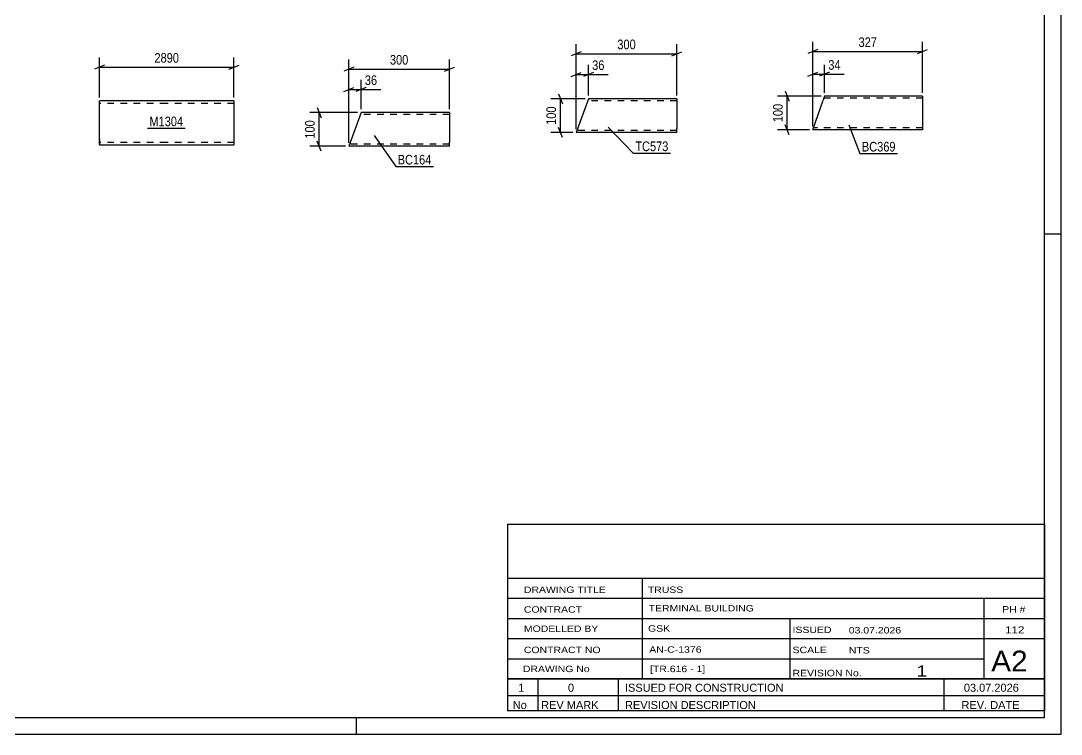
# Model space of a CAD drawing. Header units: millimetres. Extents: x 0 to 594, y 0 to 420.
# Drawn here: x 283.9 to 594, y 0 to 212.6 of the extents above; entities that cross this region are included whole.
import ezdxf

# ---------------------------------------------------------------- set-up
doc = ezdxf.new("R2010")
doc.units = ezdxf.units.MM
doc.linetypes.add('DXK_LINE_DOT2', pattern=[3.9198, 1.9599, -1.9599])
doc.styles.add('Arial Narrow', font='ARIALN.TTF', dxfattribs={"height": 0.2})

# ---------------------------------------------------------------- blocks, each defined once
blk = doc.blocks.new('Unknown-761545609-1163')
at = {"color": 5, "linetype": 'Continuous'}
for p, q in [((594, 0), (594, 420)), ((589, 5), (589, 415)), ((594, 149), (589, 149)), ((5, 5), (589, 5)), ((384, 0), (384, 5)), ((0, 0), (594, 0))]:
    blk.add_line(p, q, dxfattribs=at)
blk = doc.blocks.new('Unknown-761545609-18168')
at = {"color": 7, "linetype": 'Continuous'}
for p, q in [((429, 16.5), (589, 16.5)), ((589, 16.5), (429, 16.5)), ((429, 16.5), (429, 11.5)), ((438, 16.5), (438, 11.5)), ((462, 16.5), (462, 11.5)), ((559, 16.5), (559, 11.5)), ((589, 16.5), (589, 11.5)), ((429, 11.5), (589, 11.5)), ((429, 11.5), (429, 7)), ((429, 11.5), (589, 11.5)), ((438, 11.5), (438, 7)), ((462, 11.5), (462, 7)), ((559, 11.5), (559, 7)), ((589, 11.5), (589, 7)), ((589, 7), (429, 7))]:
    blk.add_line(p, q, dxfattribs=at)
at = {"color": 7, "linetype": 'Continuous', "style": 'Arial Narrow'}
for s, height, width, p in [('1', 2.39, 1.196471, (432.16, 12.65)), ('0', 2.39, 1.196471, (447, 12.65)), ('ISSUED FOR CONSTRUCTION', 2.3861, 1.196471, (464, 12.65)), ('03.07.2026', 2.386, 1.196471, (565, 12.65)), ('No', 2.386, 1.2, (430.54, 7.5)), ('REV MARK', 2.386, 1.2, (439, 7.5)), ('REVISION DESCRIPTION', 2.3861, 1.2, (464, 7.5)), ('REV. DATE', 2.386, 1.2, (564.28, 7.5))]:
    blk.add_text(s, height=height, dxfattribs=dict(at, width=width)).set_placement(p)
blk = doc.blocks.new('Unknown-761545609-18169')
at = {"color": 7, "linetype": 'Continuous'}
for p, q in [((429, 62.55), (429, 16.5)), ((429, 62.55), (589, 62.55)), ((589, 62.5), (589, 16.5)), ((429, 46.5), (589, 46.5)), ((469.14, 46.5), (469.14, 16.5)), ((429, 40.5), (589, 40.5)), ((571, 16.6), (571, 40.5)), ((429, 34.5), (589, 34.5)), ((513.14, 34.5), (513.14, 16.5)), ((429, 28.5), (589, 28.5)), ((429, 22.5), (571, 22.5)), ((429, 16.5), (589, 16.5))]:
    blk.add_line(p, q, dxfattribs=at)
at = {"color": 7, "style": 'Arial Narrow'}
for s, height, width, p in [('DRAWING TITLE', 1.9089, 1.425378, (433.88, 42.1)), ('TRUSS', 1.909, 1.425378, (470.81, 42.09)), ('CONTRACT', 1.909, 1.425378, (433.88, 36.21)), ('TERMINAL BUILDING', 1.9089, 1.425378, (471.06, 36.57)), ('MODELLED BY', 1.9089, 1.425378, (433.88, 30.48)), ('GSK', 1.909, 1.425378, (470.88, 30.54)), ('ISSUED', 1.909, 1.425378, (513.94, 30.14)), ('03.07.2026', 1.909, 1.425378, (530.69, 30.02)), ('CONTRACT NO', 1.9089, 1.425378, (433.88, 24.16)), ('AN-C-1376', 1.909, 1.425378, (471.23, 24.28)), ('SCALE', 1.909, 1.425378, (513.94, 24.15)), ('A2', 6.204, 1.25, (573.14, 18.7)), ('DRAWING No', 1.909, 1.425378, (433.56, 18.5)), ('[TR.616 - 1]', 1.9089, 1.425378, (471.46, 18.49)), ('REVISION No.', 1.9089, 1.425378, (513.94, 17.27)), ('1', 3.34, 1.5, (550.91, 17.18))]:
    blk.add_text(s, height=height, dxfattribs=dict(at, width=width)).set_placement(p)
at = {"color": 7, "linetype": 'Continuous', "style": 'Arial Narrow', "width": 1.43}
for s, height, p in [('PH #', 1.909, (576.4, 36.25)), ('112', 2.1, (577.3, 30.05)), ('NTS', 1.909, (530.7, 24.05))]:
    blk.add_text(s, height=height, dxfattribs=at).set_placement(p)
blk = doc.blocks.new('Part-761545609-17315 - 17310')
at = {"color": 2, "linetype": 'Continuous'}
for p, q in [((385.33, 185.22), (381.69, 175.22)), ((411.69, 185.22), (385.33, 185.22)), ((411.69, 185.22), (411.69, 185.13)), ((411.69, 185.13), (411.69, 184.02)), ((411.69, 184.02), (411.69, 176.42)), ((411.69, 175.22), (381.69, 175.22)), ((411.69, 175.22), (411.69, 176.42))]:
    blk.add_line(p, q, dxfattribs=at)
at = {"color": 7, "linetype": 'DXK_LINE_DOT2'}
for p, q in [((411.69, 184.62), (385.11, 184.62)), ((411.69, 184.87), (411.69, 184.02)), ((411.69, 175.82), (381.91, 175.82)), ((411.69, 175.31), (411.69, 175.57)), ((411.69, 175.22), (411.69, 175.31))]:
    blk.add_line(p, q, dxfattribs=at)
blk = doc.blocks.new('Part-761545609-17339 - 17338')
at = {"color": 2, "linetype": 'Continuous'}
for p, q in [((453.1, 189.32), (449.46, 179.32)), ((479.46, 189.32), (453.1, 189.32)), ((479.46, 189.32), (479.46, 189.23)), ((479.46, 189.23), (479.46, 188.12)), ((479.46, 188.12), (479.46, 180.52)), ((479.46, 179.32), (479.46, 180.52)), ((479.46, 179.32), (449.46, 179.32))]:
    blk.add_line(p, q, dxfattribs=at)
at = {"color": 7, "linetype": 'DXK_LINE_DOT2'}
for p, q in [((479.46, 188.72), (452.88, 188.72)), ((479.46, 188.97), (479.46, 188.12)), ((479.46, 179.92), (449.68, 179.92)), ((479.46, 179.41), (479.46, 179.67)), ((479.46, 179.32), (479.46, 179.41))]:
    blk.add_line(p, q, dxfattribs=at)
blk = doc.blocks.new('Part-761545609-17354 - 17353')
at = {"color": 2, "linetype": 'Continuous'}
for p, q in [((523.45, 190.11), (523.04, 188.91)), ((552.69, 190.11), (523.45, 190.11)), ((552.69, 190.11), (552.69, 190.02)), ((552.69, 190.02), (552.69, 180.11)), ((520.02, 180.11), (523.04, 188.91)), ((552.69, 180.11), (520.02, 180.11))]:
    blk.add_line(p, q, dxfattribs=at)
at = {"color": 7, "linetype": 'DXK_LINE_DOT2'}
for p, q in [((552.69, 189.51), (523.25, 189.51)), ((552.69, 189.46), (552.69, 189.51)), ((552.69, 189.37), (552.69, 189.46)), ((552.69, 189.33), (552.69, 189.37)), ((552.69, 180.71), (520.23, 180.71))]:
    blk.add_line(p, q, dxfattribs=at)
blk = doc.blocks.new('Part-761545609-13659 - 13658')
at = {"color": 2, "linetype": 'Continuous'}
for p, q in [((327.37, 188.77), (307.37, 188.77)), ((307.37, 177.17), (307.37, 188.77)), ((347.47, 188.77), (327.47, 188.77)), ((347.47, 188.77), (347.47, 175.57)), ((307.37, 177.17), (307.37, 175.57)), ((327.37, 175.57), (307.37, 175.57)), ((347.47, 175.57), (327.47, 175.57))]:
    blk.add_line(p, q, dxfattribs=at)
at = {"color": 7, "linetype": 'DXK_LINE_DOT2'}
for p, q in [((327.37, 187.97), (307.37, 187.97)), ((347.47, 187.97), (327.47, 187.97)), ((307.37, 175.69), (307.37, 177.17)), ((307.37, 176.37), (307.37, 176.43)), ((327.37, 176.37), (307.37, 176.37)), ((347.47, 176.37), (327.47, 176.37)), ((347.47, 176.37), (347.47, 176.43))]:
    blk.add_line(p, q, dxfattribs=at)
blk = doc.blocks.new('StraightDimension-761545609-17865 - 17310')
at = {"color": 7, "linetype": 'Continuous'}
for p, q in [((383.19, 198.79), (380.19, 197.59)), ((381.69, 176.22), (381.69, 201.04)), ((410.19, 197.59), (413.19, 198.79)), ((411.69, 186.22), (411.69, 201.04)), ((381.69, 198.19), (411.69, 198.19))]:
    blk.add_line(p, q, dxfattribs=at)
at = {"color": 0}
blk.add_wipeout([(400.03, 198.94), (400.03, 203.14), (393.35, 203.14), (393.35, 198.94)], dxfattribs=at)
at = {"color": 3, "style": 'Arial Narrow'}
blk.add_text('300', height=2.863, dxfattribs=at).set_placement((393.95, 199.54))
blk = doc.blocks.new('StraightDimension-761545609-17876 - 17310')
at = {"color": 7, "linetype": 'Continuous'}
for p, q in [((372.28, 186.72), (373.48, 183.72)), ((384.33, 185.22), (370.03, 185.22)), ((372.88, 175.22), (372.88, 185.22)), ((380.69, 175.22), (370.03, 175.22)), ((373.48, 173.72), (372.28, 176.72))]:
    blk.add_line(p, q, dxfattribs=at)
at = {"color": 0}
blk.add_wipeout([(372.13, 183.56), (367.93, 183.56), (367.93, 176.88), (372.13, 176.88)], dxfattribs=at)
at = {"color": 3, "style": 'Arial Narrow'}
blk.add_text('100', height=2.863, rotation=90.0002, dxfattribs=at).set_placement((371.53, 177.48))
blk = doc.blocks.new('StraightDimension-761545609-17852 - 17310')
at = {"color": 7, "linetype": 'Continuous'}
for p, q in [((380.19, 191.51), (383.19, 192.71)), ((381.69, 176.22), (381.69, 194.96)), ((386.83, 192.71), (383.83, 191.51)), ((385.33, 186.22), (385.33, 194.96)), ((381.69, 192.11), (385.33, 192.11))]:
    blk.add_line(p, q, dxfattribs=at)
at = {"color": 0}
blk.add_wipeout([(390.71, 192.86), (390.71, 197.06), (385.86, 197.06), (385.86, 192.86)], dxfattribs=at)
at = {"color": 7, "linetype": 'Continuous'}
blk.add_line((385.33, 192.11), (391.24, 192.11), dxfattribs=at)
blk.add_line((385.33, 192.11), (391.24, 192.11), dxfattribs=at)
at = {"color": 3, "style": 'Arial Narrow'}
blk.add_text('36', height=2.863, dxfattribs=at).set_placement((386.46, 193.46))
blk = doc.blocks.new('StraightDimension-761545609-17967 - 17338')
at = {"color": 7, "linetype": 'Continuous'}
for p, q in [((449.46, 180.32), (449.46, 205.62)), ((479.46, 190.32), (479.46, 205.62)), ((450.96, 203.37), (447.96, 202.17)), ((449.46, 202.77), (479.46, 202.77)), ((477.96, 202.17), (480.96, 203.37))]:
    blk.add_line(p, q, dxfattribs=at)
at = {"color": 0}
blk.add_wipeout([(467.8, 203.52), (467.8, 207.72), (461.12, 207.72), (461.12, 203.52)], dxfattribs=at)
at = {"color": 3, "style": 'Arial Narrow'}
blk.add_text('300', height=2.863, dxfattribs=at).set_placement((461.72, 204.12))
blk = doc.blocks.new('StraightDimension-761545609-17984 - 17338')
at = {"color": 7, "linetype": 'Continuous'}
for p, q in [((452.1, 189.32), (441.93, 189.32)), ((444.18, 190.82), (445.38, 187.82)), ((444.78, 179.32), (444.78, 189.32)), ((445.38, 177.82), (444.18, 180.82)), ((448.46, 179.32), (441.93, 179.32))]:
    blk.add_line(p, q, dxfattribs=at)
at = {"color": 0}
blk.add_wipeout([(444.03, 187.66), (439.83, 187.66), (439.83, 180.98), (444.03, 180.98)], dxfattribs=at)
at = {"color": 3, "style": 'Arial Narrow'}
blk.add_text('100', height=2.863, rotation=90.0002, dxfattribs=at).set_placement((443.43, 181.58))
blk = doc.blocks.new('StraightDimension-761545609-17942 - 17338')
at = {"color": 7, "linetype": 'Continuous'}
for p, q in [((449.46, 180.32), (449.46, 199.44)), ((453.1, 190.32), (453.1, 199.44)), ((447.96, 195.99), (450.96, 197.19)), ((449.46, 196.59), (453.1, 196.59)), ((454.6, 197.19), (451.6, 195.99))]:
    blk.add_line(p, q, dxfattribs=at)
at = {"color": 0}
blk.add_wipeout([(458.48, 197.34), (458.48, 201.54), (453.62, 201.54), (453.62, 197.34)], dxfattribs=at)
at = {"color": 7, "linetype": 'Continuous'}
blk.add_line((453.1, 196.59), (459, 196.59), dxfattribs=at)
blk.add_line((453.1, 196.59), (459, 196.59), dxfattribs=at)
at = {"color": 3, "style": 'Arial Narrow'}
blk.add_text('36', height=2.863, dxfattribs=at).set_placement((454.22, 197.94))
blk = doc.blocks.new('StraightDimension-761545609-18009 - 17353')
at = {"color": 7, "linetype": 'Continuous'}
for p, q in [((520.02, 181.11), (520.02, 199.51)), ((523.45, 191.11), (523.45, 199.51)), ((518.52, 196.06), (521.52, 197.26)), ((520.02, 196.66), (523.45, 196.66)), ((524.95, 197.26), (521.95, 196.06))]:
    blk.add_line(p, q, dxfattribs=at)
at = {"color": 0}
blk.add_wipeout([(528.83, 197.41), (528.83, 201.61), (523.98, 201.61), (523.98, 197.41)], dxfattribs=at)
at = {"color": 7, "linetype": 'Continuous'}
blk.add_line((523.45, 196.66), (529.36, 196.66), dxfattribs=at)
blk.add_line((523.45, 196.66), (529.36, 196.66), dxfattribs=at)
at = {"color": 3, "style": 'Arial Narrow'}
blk.add_text('34', height=2.863, dxfattribs=at).set_placement((524.58, 198.01))
blk = doc.blocks.new('StraightDimension-761545609-18022 - 17353')
at = {"color": 7, "linetype": 'Continuous'}
for p, q in [((520.02, 181.11), (520.02, 206.29)), ((552.69, 191.11), (552.69, 206.29)), ((521.52, 204.04), (518.52, 202.84)), ((520.02, 203.44), (552.69, 203.44)), ((551.19, 202.84), (554.19, 204.04))]:
    blk.add_line(p, q, dxfattribs=at)
at = {"color": 0}
blk.add_wipeout([(539.7, 204.19), (539.7, 208.39), (533.01, 208.39), (533.01, 204.19)], dxfattribs=at)
at = {"color": 3, "style": 'Arial Narrow'}
blk.add_text('327', height=2.863, dxfattribs=at).set_placement((533.61, 204.79))
blk = doc.blocks.new('StraightDimension-761545609-18036 - 17353')
at = {"color": 7, "linetype": 'Continuous'}
for p, q in [((522.45, 190.11), (509.5, 190.11)), ((511.75, 191.61), (512.95, 188.61)), ((512.35, 180.11), (512.35, 190.11)), ((519.02, 180.11), (509.5, 180.11)), ((512.95, 178.61), (511.75, 181.61))]:
    blk.add_line(p, q, dxfattribs=at)
at = {"color": 0}
blk.add_wipeout([(511.6, 188.45), (507.4, 188.45), (507.4, 181.77), (511.6, 181.77)], dxfattribs=at)
at = {"color": 3, "style": 'Arial Narrow'}
blk.add_text('100', height=2.863, rotation=90.0002, dxfattribs=at).set_placement((511, 182.37))
blk = doc.blocks.new('StraightDimension-761545609-14092 - 13658')
at = {"color": 7, "linetype": 'Continuous'}
for p, q in [((307.37, 189.77), (307.37, 201.62)), ((347.47, 189.77), (347.47, 201.62)), ((308.87, 199.37), (305.87, 198.17)), ((307.37, 198.77), (347.47, 198.77)), ((345.97, 198.17), (348.97, 199.37))]:
    blk.add_line(p, q, dxfattribs=at)
at = {"color": 0}
blk.add_wipeout([(331.68, 199.52), (331.68, 203.72), (323.17, 203.72), (323.17, 199.52)], dxfattribs=at)
at = {"color": 3, "style": 'Arial Narrow'}
blk.add_text('2890', height=2.863, dxfattribs=at).set_placement((323.77, 200.12))
blk = doc.blocks.new('Mark-761545609-17888 - 17310')
at = {"color": 0}
blk.add_wipeout([(406.31, 169.78), (406.31, 172.78), (396.26, 172.78), (396.26, 169.78)], dxfattribs=at)
blk.add_wipeout([(406.31, 169.78), (406.31, 172.78), (396.26, 172.78), (396.26, 169.78)], dxfattribs=at)
at = {"color": 30, "linetype": 'Continuous'}
for p, q in [((389.21, 178.38), (395.66, 169.18)), ((395.66, 169.18), (406.91, 169.18))]:
    blk.add_line(p, q, dxfattribs=at)
at = {"color": 3, "style": 'Arial Narrow'}
blk.add_text('BC164', height=2.863, dxfattribs=at).set_placement((396.26, 169.78))
blk = doc.blocks.new('Mark-761545609-17896 - 17338')
at = {"color": 0}
blk.add_wipeout([(476.94, 173.76), (476.94, 176.76), (467.08, 176.76), (467.08, 173.76)], dxfattribs=at)
blk.add_wipeout([(476.94, 173.76), (476.94, 176.76), (467.08, 176.76), (467.08, 173.76)], dxfattribs=at)
at = {"color": 30, "linetype": 'Continuous'}
for p, q in [((458.98, 180.87), (466.48, 173.16)), ((466.48, 173.16), (477.54, 173.16))]:
    blk.add_line(p, q, dxfattribs=at)
at = {"color": 3, "style": 'Arial Narrow'}
blk.add_text('TC573', height=2.863, dxfattribs=at).set_placement((467.08, 173.76))
blk = doc.blocks.new('Mark-761545609-17900 - 17353')
at = {"color": 0}
blk.add_wipeout([(544.64, 173.64), (544.64, 176.64), (534.6, 176.64), (534.6, 173.64)], dxfattribs=at)
blk.add_wipeout([(544.64, 173.64), (544.64, 176.64), (534.6, 176.64), (534.6, 173.64)], dxfattribs=at)
at = {"color": 30, "linetype": 'Continuous'}
for p, q in [((530.68, 181.55), (534, 173.04)), ((534, 173.04), (545.24, 173.04))]:
    blk.add_line(p, q, dxfattribs=at)
at = {"color": 3, "style": 'Arial Narrow'}
blk.add_text('BC369', height=2.863, dxfattribs=at).set_placement((534.6, 173.64))
blk = doc.blocks.new('Mark-761545609-14461 - 13658')
at = {"color": 0}
blk.add_wipeout([(332.32, 181.17), (332.32, 184.17), (322.27, 184.17), (322.27, 181.17)], dxfattribs=at)
blk.add_wipeout([(332.32, 181.17), (332.32, 184.17), (322.27, 184.17), (322.27, 181.17)], dxfattribs=at)
at = {"color": 30, "linetype": 'Continuous'}
blk.add_line((321.67, 180.57), (332.92, 180.57), dxfattribs=at)
at = {"color": 3, "style": 'Arial Narrow'}
blk.add_text('M1304', height=2.863, dxfattribs=at).set_placement((322.27, 181.17))

msp = doc.modelspace()

# ---------------------------------------------------------------- block references
for name in ['Unknown-761545609-1163', 'Part-761545609-17339 - 17338', 'Part-761545609-17354 - 17353', 'Part-761545609-13659 - 13658', 'Part-761545609-17315 - 17310', 'Unknown-761545609-18169', 'Unknown-761545609-18168']:
    msp.add_blockref(name, (0, 0))

# ---------------------------------------------------------------- next in the draw order: block references
for name in ['StraightDimension-761545609-17967 - 17338', 'StraightDimension-761545609-14092 - 13658', 'StraightDimension-761545609-17865 - 17310', 'StraightDimension-761545609-18009 - 17353', 'Mark-761545609-14461 - 13658']:
    msp.add_blockref(name, (0, 0))

# ---------------------------------------------------------------- next in the draw order: block references
for name in ['StraightDimension-761545609-18022 - 17353', 'StraightDimension-761545609-17984 - 17338', 'StraightDimension-761545609-17876 - 17310']:
    msp.add_blockref(name, (0, 0))

# ---------------------------------------------------------------- next in the draw order: block references
for name in ['StraightDimension-761545609-17942 - 17338', 'StraightDimension-761545609-17852 - 17310', 'StraightDimension-761545609-18036 - 17353', 'Mark-761545609-17900 - 17353']:
    msp.add_blockref(name, (0, 0))

# ---------------------------------------------------------------- next in the draw order: block references
for name in ['Mark-761545609-17896 - 17338', 'Mark-761545609-17888 - 17310']:
    msp.add_blockref(name, (0, 0))

doc.saveas('drawing.dxf')
